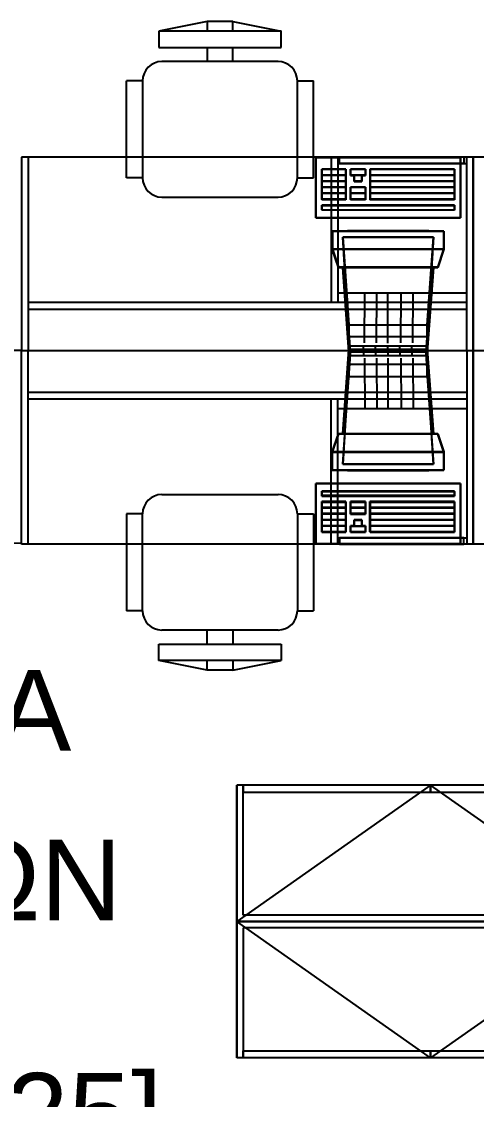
# Model space of a CAD drawing. Header units: metres. Extents: x -11 to 85, y -301 to 135.
# Drawn here: x 44.407 to 45.817, y -204.91 to -201.569 of the extents above; entities that cross this region are included whole.
import ezdxf

# ---------------------------------------------------------------- set-up
doc = ezdxf.new("R2010")
doc.units = ezdxf.units.M
doc.header["$LTSCALE"] = 0.036
doc.layers.add('arxitek isogeio', color=252, linetype='Continuous')
doc.styles.add('COMU-N', font='arial.ttf')

msp = doc.modelspace()

# ---------------------------------------------------------------- linework, layer by layer
at = {"layer": 'arxitek isogeio'}
for p, q in [((44.9819, -201.5692), (44.8319, -201.5992)), ((45.0619, -201.5692), (44.9819, -201.5692)), ((44.9819, -201.5692), (44.9819, -201.5992)), ((45.0619, -201.5992), (45.0619, -201.5692)), ((45.0619, -201.5692), (45.2119, -201.5992)), ((44.8319, -201.5992), (44.8319, -201.6492)), ((45.2119, -201.5992), (44.8319, -201.5992)), ((45.2119, -201.6492), (45.2119, -201.5992)), ((44.8319, -201.6492), (45.2119, -201.6492)), ((44.9819, -201.6492), (44.9819, -201.6933)), ((45.0619, -201.6933), (45.0619, -201.6492)), ((45.2019, -201.6933), (44.8419, -201.6933)), ((44.7319, -202.0533), (44.7319, -201.7533)), ((44.7819, -201.7533), (44.7319, -201.7533)), ((44.7819, -201.7533), (44.7819, -202.0533)), ((45.2619, -201.7533), (45.3119, -201.7533)), ((45.2619, -202.0533), (45.2619, -201.7533)), ((45.3119, -202.0533), (45.3119, -201.7533)), ((45.8069, -201.9892), (44.4069, -201.9892)), ((44.4069, -201.9892), (44.4069, -202.5892)), ((44.4269, -201.9892), (44.4269, -202.5892)), ((45.3187, -201.9904), (45.7674, -201.9904)), ((45.3187, -202.1773), (45.3187, -201.9904)), ((45.3671, -201.9891), (45.3671, -202.4394)), ((45.3868, -201.9891), (45.3671, -201.9891)), ((45.3868, -201.9891), (45.3868, -202.4394)), ((45.3868, -202.0092), (45.7869, -202.0092)), ((45.3929, -202.0092), (45.3929, -201.989)), ((45.3929, -201.989), (45.7779, -201.989)), ((45.7779, -202.0092), (45.3929, -202.0092)), ((45.7674, -201.9904), (45.7674, -202.1773)), ((45.7779, -201.989), (45.7779, -202.0092)), ((45.7869, -202.5892), (45.7869, -201.9892)), ((45.8069, -202.5892), (45.8069, -201.9892)), ((45.8069, -201.9892), (45.8069, -202.5892)), ((47.2069, -201.9892), (45.8069, -201.9892)), ((44.7819, -202.0533), (44.7319, -202.0533)), ((45.2619, -202.0533), (45.3119, -202.0533)), ((45.4122, -202.0278, 0.0001), (45.3374, -202.0278, 0.0001)), ((45.3374, -202.0278, 0.0001), (45.3374, -202.1213, 0.0001)), ((45.4122, -202.0465, 0.0001), (45.3374, -202.0465, 0.0001)), ((45.4122, -202.0278, 0.0001), (45.4122, -202.1213, 0.0001)), ((45.4729, -202.0278, 0.0001), (45.4262, -202.0278, 0.0001)), ((45.4262, -202.0278, 0.0001), (45.4262, -202.0465, 0.0001)), ((45.4379, -202.0465, 0.0001), (45.4262, -202.0465, 0.0001)), ((45.4379, -202.0465, 0.0001), (45.4379, -202.0652, 0.0001)), ((45.4729, -202.0465, 0.0001), (45.4612, -202.0465, 0.0001)), ((45.4612, -202.0465, 0.0001), (45.4612, -202.0652, 0.0001)), ((45.4729, -202.0278, 0.0001), (45.4729, -202.0465, 0.0001)), ((45.4869, -202.0278, 0.0001), (45.4869, -202.1213, 0.0001)), ((45.7487, -202.0278, 0.0001), (45.4869, -202.0278, 0.0001)), ((45.7487, -202.0465, 0.0001), (45.4869, -202.0465, 0.0001)), ((45.7487, -202.0278, 0.0001), (45.7487, -202.1213, 0.0001)), ((45.4122, -202.0652, 0.0001), (45.3374, -202.0652, 0.0001)), ((45.4122, -202.0839, 0.0001), (45.3374, -202.0839, 0.0001)), ((45.4729, -202.0839, 0.0001), (45.4262, -202.0839, 0.0001)), ((45.4262, -202.0839, 0.0001), (45.4262, -202.1213, 0.0001)), ((45.4612, -202.0652, 0.0001), (45.4379, -202.0652, 0.0001)), ((45.4729, -202.0839, 0.0001), (45.4729, -202.1213, 0.0001)), ((45.7487, -202.0652, 0.0001), (45.4869, -202.0652, 0.0001)), ((45.7487, -202.0839, 0.0001), (45.4869, -202.0839, 0.0001)), ((44.8419, -202.1133), (45.2019, -202.1133)), ((45.4122, -202.1026, 0.0001), (45.3374, -202.1026, 0.0001)), ((45.4122, -202.1213, 0.0001), (45.3374, -202.1213, 0.0001)), ((45.4729, -202.1026, 0.0001), (45.4262, -202.1026, 0.0001)), ((45.4729, -202.1213, 0.0001), (45.4262, -202.1213, 0.0001)), ((45.7487, -202.1026, 0.0001), (45.4869, -202.1026, 0.0001)), ((45.7487, -202.1213, 0.0001), (45.4869, -202.1213, 0.0001)), ((45.3374, -202.14, 0.0001), (45.3374, -202.154, 0.0001)), ((45.7487, -202.14, 0.0001), (45.3374, -202.14, 0.0001)), ((45.7487, -202.154, 0.0001), (45.3374, -202.154, 0.0001)), ((45.7487, -202.14, 0.0001), (45.7487, -202.154, 0.0001)), ((45.7674, -202.1773), (45.3187, -202.1773)), ((45.3703, -202.2186), (45.7162, -202.2186)), ((45.3703, -202.2186), (45.3703, -202.2747)), ((45.7162, -202.2186), (45.7162, -202.2747)), ((45.3703, -202.2747), (45.7162, -202.2747)), ((45.3703, -202.2747), (45.389, -202.3308)), ((45.7162, -202.2747), (45.6975, -202.3308)), ((45.6975, -202.3308), (45.389, -202.3308)), ((45.4264, -202.5925), (45.4077, -202.3308)), ((45.6788, -202.3308), (45.6601, -202.5925)), ((45.3868, -202.4103), (45.7869, -202.4103)), ((44.4269, -202.4394), (45.7869, -202.4394)), ((44.4269, -202.4608), (45.7869, -202.4608)), ((44.4069, -202.5892), (43.8099, -202.5892)), ((44.4069, -203.1862), (44.4069, -202.5892)), ((44.4069, -203.1892), (44.4069, -202.5892)), ((44.4069, -202.5892), (45.8069, -202.5892)), ((44.4069, -202.5892), (45.8069, -202.5892)), ((44.4269, -203.1892), (44.4269, -202.5892)), ((45.4264, -202.5858), (45.4077, -202.8476)), ((45.6601, -202.5858), (45.4264, -202.5858)), ((45.6788, -202.8476), (45.6601, -202.5858)), ((45.7869, -202.5892), (45.7869, -203.1892)), ((45.8069, -202.5892), (45.8069, -203.1892)), ((45.8069, -202.5892), (47.2069, -202.5892)), ((45.8069, -202.5892), (47.2069, -202.5892)), ((45.8069, -203.1892), (45.8069, -202.5892)), ((45.6601, -202.5925), (45.4264, -202.5925)), ((44.4269, -202.7175), (45.7869, -202.7175)), ((44.4269, -202.739), (45.7869, -202.739)), ((45.3671, -203.1892), (45.3671, -202.739)), ((45.3868, -203.1892), (45.3868, -202.739)), ((45.3868, -202.7681), (45.7869, -202.7681)), ((45.3703, -202.9037), (45.389, -202.8476)), ((45.6975, -202.8476), (45.389, -202.8476)), ((45.7162, -202.9037), (45.6975, -202.8476)), ((45.3703, -202.9037), (45.7162, -202.9037)), ((45.3703, -202.9598), (45.3703, -202.9037)), ((45.7162, -202.9598), (45.7162, -202.9037)), ((45.3703, -202.9598), (45.7162, -202.9598)), ((45.7674, -203.001), (45.3187, -203.001)), ((45.3187, -203.001), (45.3187, -203.188)), ((45.7674, -203.188), (45.7674, -203.001)), ((44.8419, -203.0352), (45.2019, -203.0352)), ((45.7487, -203.0244, 0.0001), (45.3374, -203.0244, 0.0001)), ((45.3374, -203.0384, 0.0001), (45.3374, -203.0244, 0.0001)), ((45.7487, -203.0384, 0.0001), (45.3374, -203.0384, 0.0001)), ((45.4122, -203.0571, 0.0001), (45.3374, -203.0571, 0.0001)), ((45.3374, -203.1506, 0.0001), (45.3374, -203.0571, 0.0001)), ((45.4122, -203.1506, 0.0001), (45.4122, -203.0571, 0.0001)), ((45.4729, -203.0571, 0.0001), (45.4262, -203.0571, 0.0001)), ((45.4262, -203.0945, 0.0001), (45.4262, -203.0571, 0.0001)), ((45.4729, -203.0945, 0.0001), (45.4729, -203.0571, 0.0001)), ((45.4869, -203.1506, 0.0001), (45.4869, -203.0571, 0.0001)), ((45.7487, -203.0571, 0.0001), (45.4869, -203.0571, 0.0001)), ((45.7487, -203.0384, 0.0001), (45.7487, -203.0244, 0.0001)), ((45.7487, -203.1506, 0.0001), (45.7487, -203.0571, 0.0001)), ((45.4122, -203.0758, 0.0001), (45.3374, -203.0758, 0.0001)), ((45.4729, -203.0758, 0.0001), (45.4262, -203.0758, 0.0001)), ((45.7487, -203.0758, 0.0001), (45.4869, -203.0758, 0.0001)), ((44.7819, -203.0952), (44.7319, -203.0952)), ((44.7319, -203.0952), (44.7319, -203.3952)), ((44.7819, -203.3952), (44.7819, -203.0952)), ((45.2619, -203.0952), (45.3119, -203.0952)), ((45.2619, -203.0952), (45.2619, -203.3952)), ((45.3119, -203.0952), (45.3119, -203.3952)), ((45.4122, -203.0945, 0.0001), (45.3374, -203.0945, 0.0001)), ((45.4122, -203.1132, 0.0001), (45.3374, -203.1132, 0.0001)), ((45.4729, -203.0945, 0.0001), (45.4262, -203.0945, 0.0001)), ((45.4612, -203.1132, 0.0001), (45.4379, -203.1132, 0.0001)), ((45.4379, -203.1319, 0.0001), (45.4379, -203.1132, 0.0001)), ((45.4612, -203.1319, 0.0001), (45.4612, -203.1132, 0.0001)), ((45.7487, -203.0945, 0.0001), (45.4869, -203.0945, 0.0001)), ((45.7487, -203.1132, 0.0001), (45.4869, -203.1132, 0.0001)), ((45.4122, -203.1319, 0.0001), (45.3374, -203.1319, 0.0001)), ((45.4122, -203.1506, 0.0001), (45.3374, -203.1506, 0.0001)), ((45.4262, -203.1506, 0.0001), (45.4262, -203.1319, 0.0001)), ((45.4379, -203.1319, 0.0001), (45.4262, -203.1319, 0.0001)), ((45.4729, -203.1506, 0.0001), (45.4262, -203.1506, 0.0001)), ((45.4729, -203.1319, 0.0001), (45.4612, -203.1319, 0.0001)), ((45.4729, -203.1506, 0.0001), (45.4729, -203.1319, 0.0001)), ((45.7487, -203.1319, 0.0001), (45.4869, -203.1319, 0.0001)), ((45.7487, -203.1506, 0.0001), (45.4869, -203.1506, 0.0001)), ((45.8069, -203.1892), (44.4069, -203.1892)), ((45.3187, -203.188), (45.7674, -203.188)), ((45.3868, -203.1892), (45.3671, -203.1892)), ((45.3868, -203.1692), (45.7869, -203.1692)), ((45.7779, -203.1692), (45.3929, -203.1692)), ((45.3929, -203.1692), (45.3929, -203.1893)), ((45.3929, -203.1893), (45.7779, -203.1893)), ((45.7779, -203.1893), (45.7779, -203.1692)), ((47.2069, -203.1892), (45.8069, -203.1892)), ((44.7819, -203.3952), (44.7319, -203.3952)), ((45.2619, -203.3952), (45.3119, -203.3952)), ((45.2019, -203.4552), (44.8419, -203.4552)), ((44.9819, -203.4993), (44.9819, -203.4552)), ((45.0619, -203.4552), (45.0619, -203.4993)), ((44.8319, -203.4993), (45.2119, -203.4993)), ((44.8319, -203.5493), (44.8319, -203.4993)), ((45.2119, -203.4993), (45.2119, -203.5493)), ((44.9819, -203.5793), (44.8319, -203.5493)), ((45.2119, -203.5493), (44.8319, -203.5493)), ((44.9819, -203.5793), (44.9819, -203.5493)), ((45.0619, -203.5493), (45.0619, -203.5793)), ((45.0619, -203.5793), (45.2119, -203.5493)), ((45.0619, -203.5793), (44.9819, -203.5793)), ((45.0743, -203.9361), (45.0743, -204.3587)), ((46.274, -203.9361), (45.0743, -203.9361)), ((45.0743, -204.3587), (45.0743, -203.9361)), ((45.6741, -203.9361), (45.0743, -204.3587)), ((45.0943, -204.3387), (45.0943, -203.9361)), ((45.6741, -203.9361), (45.0943, -203.9361)), ((45.0943, -203.9361), (45.0943, -203.958)), ((45.0943, -203.958), (45.6741, -203.958)), ((45.6741, -203.958), (45.6741, -203.9361)), ((46.274, -204.3587), (45.6741, -203.9361)), ((46.254, -203.9361), (45.6741, -203.9361)), ((45.6741, -203.9361), (45.6741, -203.958)), ((45.6741, -203.958), (46.254, -203.958)), ((45.0743, -204.3587), (46.274, -204.3587)), ((46.274, -204.3587), (45.0743, -204.3587)), ((45.6741, -204.7813), (45.0743, -204.3587)), ((46.274, -204.3587), (45.0743, -204.3587)), ((45.0743, -204.3587), (45.0743, -204.7813)), ((45.0743, -204.7813), (45.0743, -204.3587)), ((45.0743, -204.3587), (46.274, -204.3587)), ((46.254, -204.3387), (45.0943, -204.3387)), ((46.274, -204.3587), (45.6741, -204.7813)), ((46.254, -204.3787), (45.0943, -204.3787)), ((45.0943, -204.3787), (45.0943, -204.7813)), ((45.0943, -204.7813), (45.0943, -204.7594)), ((45.0943, -204.7594), (45.6741, -204.7594)), ((45.6741, -204.7813), (45.6741, -204.7594)), ((45.6741, -204.7594), (46.254, -204.7594)), ((45.6741, -204.7594), (45.6741, -204.7813)), ((46.274, -204.7813), (45.0743, -204.7813)), ((45.6741, -204.7813), (45.0943, -204.7813)), ((46.254, -204.7813), (45.6741, -204.7813))]:
    msp.add_line(p, q, dxfattribs=at)
at = {"layer": 'arxitek isogeio', "extrusion": (1.21853e-17, 0.099504, 0.995037)}
for p, q in [((45.4122, -202.0454, 0.0291), (45.3375, -202.0454, 0.0291)), ((45.7488, -202.0454, 0.0291), (45.487, -202.0454, 0.0291)), ((45.4122, -202.0641, 0.0309), (45.3375, -202.0641, 0.0309)), ((45.4122, -202.0827, 0.0328), (45.3375, -202.0827, 0.0328)), ((45.7488, -202.0641, 0.0309), (45.487, -202.0641, 0.0309)), ((45.7488, -202.0827, 0.0328), (45.487, -202.0827, 0.0328)), ((45.4122, -202.1013, 0.0346), (45.3375, -202.1013, 0.0346)), ((45.473, -202.1013, 0.0346), (45.4263, -202.1013, 0.0346)), ((45.7488, -202.1013, 0.0346), (45.487, -202.1013, 0.0346))]:
    msp.add_line(p, q, dxfattribs=at)
at = {"layer": 'arxitek isogeio', "extrusion": (-2.72784e-15, -0.175791, 0.984428)}
for p, q in [((45.4702, -202.5653, 0.2762), (45.4709, -202.4089, 0.3041)), ((45.5076, -202.5653, 0.2762), (45.5084, -202.4089, 0.3041)), ((45.542, -202.566, 0.2759), (45.5427, -202.4096, 0.3038)), ((45.5826, -202.5653, 0.2762), (45.5834, -202.4089, 0.3041)), ((45.6201, -202.5653, 0.2762), (45.6209, -202.4089, 0.3041))]:
    msp.add_line(p, q, dxfattribs=at)
at = {"layer": 'arxitek isogeio', "extrusion": (-1.22e-16, -0.996241, -0.08663)}
for p, q in [((45.4669, -202.5901, 0.2375), (45.4669, -202.5765, 0.0804)), ((45.5044, -202.5901, 0.2375), (45.5044, -202.5765, 0.0804)), ((45.5418, -202.5901, 0.2375), (45.5418, -202.5765, 0.0804)), ((45.5793, -202.5901, 0.2375), (45.5793, -202.5765, 0.0804)), ((45.6168, -202.5901, 0.2375), (45.6168, -202.5765, 0.0804))]:
    msp.add_line(p, q, dxfattribs=at)
at = {"layer": 'arxitek isogeio', "extrusion": (2.44001e-16, 0.996241, -0.08663)}
for p, q in [((45.4669, -202.5882, 0.2375), (45.4669, -202.6019, 0.0804)), ((45.5044, -202.5882, 0.2375), (45.5044, -202.6019, 0.0804)), ((45.5418, -202.5882, 0.2375), (45.5418, -202.6019, 0.0804)), ((45.5793, -202.5882, 0.2375), (45.5793, -202.6019, 0.0804)), ((45.6168, -202.5882, 0.2375), (45.6168, -202.6019, 0.0804))]:
    msp.add_line(p, q, dxfattribs=at)
at = {"layer": 'arxitek isogeio', "extrusion": (-2.66326e-15, 0.175791, 0.984428)}
for p, q in [((45.4702, -202.613, 0.2762), (45.4709, -202.7695, 0.3041)), ((45.5076, -202.613, 0.2762), (45.5084, -202.7695, 0.3041)), ((45.542, -202.6123, 0.2759), (45.5427, -202.7688, 0.3038)), ((45.5826, -202.613, 0.2762), (45.5834, -202.7695, 0.3041)), ((45.6201, -202.613, 0.2762), (45.6209, -202.7695, 0.3041))]:
    msp.add_line(p, q, dxfattribs=at)
at = {"layer": 'arxitek isogeio', "extrusion": (-2.43706e-17, -0.099504, 0.995037)}
for p, q in [((45.4122, -203.0771, 0.0346), (45.3375, -203.0771, 0.0346)), ((45.473, -203.0771, 0.0346), (45.4263, -203.0771, 0.0346)), ((45.7488, -203.0771, 0.0346), (45.487, -203.0771, 0.0346)), ((45.4122, -203.0957, 0.0328), (45.3375, -203.0957, 0.0328)), ((45.4122, -203.1143, 0.0309), (45.3375, -203.1143, 0.0309)), ((45.7488, -203.0957, 0.0328), (45.487, -203.0957, 0.0328)), ((45.7488, -203.1143, 0.0309), (45.487, -203.1143, 0.0309)), ((45.4122, -203.1329, 0.0291), (45.3375, -203.1329, 0.0291)), ((45.7488, -203.1329, 0.0291), (45.487, -203.1329, 0.0291))]:
    msp.add_line(p, q, dxfattribs=at)
at = {"layer": 'arxitek isogeio'}
for centre, radius, start, end in [((44.8419, -201.7533), 0.06, 90, 180), ((45.2019, -201.7533), 0.06, 0, 90), ((44.8419, -202.0533), 0.06, 180, 270), ((45.2019, -202.0533), 0.06, 270, 0), ((44.4069, -202.5892), 0.597, 180, 270), ((44.8419, -203.0952), 0.06, 90, 180), ((45.2019, -203.0952), 0.06, 0, 90), ((44.8419, -203.3952), 0.06, 180, 270), ((45.2019, -203.3952), 0.06, 270, 0)]:
    msp.add_arc(centre, radius, start, end, dxfattribs=at)
for points, invisible_edges in [([(45.3188, -201.9901, 0.0187), (45.3188, -201.9901), (45.3188, -202.1771)], 12), ([(45.3188, -202.1771), (45.3188, -202.1771, 0.0374), (45.3188, -201.9901, 0.0187)], 12), ([(45.7675, -201.9901, 0.0187), (45.3188, -201.9901, 0.0187), (45.3188, -202.1771, 0.0374)], 12), ([(45.3188, -202.1771, 0.0374), (45.7675, -202.1771, 0.0374), (45.7675, -201.9901, 0.0187)], 12), ([(45.7675, -201.9901), (45.3188, -201.9901), (45.7675, -201.9901, 0.0187)], 6), ([(45.3188, -201.9901, 0.0187), (45.7675, -201.9901, 0.0187), (45.3188, -201.9901)], 6), ([(45.7675, -201.9901, 0.0187), (45.7675, -202.1771, 0.0374), (45.7675, -201.9901)], 6), ([(45.7675, -202.1771), (45.7675, -201.9901), (45.7675, -202.1771, 0.0374)], 6), ([(45.4122, -202.0273, 0.0226), (45.3375, -202.0273, 0.0226), (45.3375, -202.0268, 0.0272)], 12), ([(45.3375, -202.0268, 0.0272), (45.4122, -202.0268, 0.0272), (45.4122, -202.0273, 0.0226)], 12), ([(45.3375, -202.1199, 0.0365), (45.3375, -202.0268, 0.0272), (45.3375, -202.0273, 0.0226)], 12), ([(45.4122, -202.0268, 0.0272), (45.3375, -202.0268, 0.0272), (45.3375, -202.1199, 0.0365)], 12), ([(45.3375, -202.1199, 0.0365), (45.4122, -202.1199, 0.0365), (45.4122, -202.0268, 0.0272)], 12), ([(45.3375, -202.0273, 0.0226), (45.3375, -202.1203, 0.0319), (45.3375, -202.1199, 0.0365)], 12), ([(45.4122, -202.1203, 0.0319), (45.4122, -202.0273, 0.0226), (45.4122, -202.0268, 0.0272)], 12), ([(45.4122, -202.0268, 0.0272), (45.4122, -202.1199, 0.0365), (45.4122, -202.1203, 0.0319)], 12), ([(45.473, -202.0273, 0.0226), (45.4263, -202.0273, 0.0226), (45.4263, -202.0268, 0.0272)], 12), ([(45.4263, -202.0268, 0.0272), (45.473, -202.0268, 0.0272), (45.473, -202.0273, 0.0226)], 12), ([(45.4263, -202.0454, 0.0291), (45.4263, -202.0268, 0.0272), (45.4263, -202.0273, 0.0226)], 12), ([(45.4263, -202.0454, 0.0291), (45.473, -202.0454, 0.0291), (45.4263, -202.0268, 0.0272)], 6), ([(45.4263, -202.0268, 0.0272), (45.473, -202.0454, 0.0291), (45.473, -202.0268, 0.0272)], 5), ([(45.4263, -202.0273, 0.0226), (45.4263, -202.0459, 0.0244), (45.4263, -202.0454, 0.0291)], 12), ([(45.4263, -202.0459, 0.0244), (45.438, -202.0459, 0.0244), (45.438, -202.0454, 0.0291)], 12), ([(45.438, -202.0454, 0.0291), (45.4263, -202.0454, 0.0291), (45.4263, -202.0459, 0.0244)], 12), ([(45.438, -202.0641, 0.0309), (45.438, -202.0454, 0.0291), (45.438, -202.0459, 0.0244)], 12), ([(45.4613, -202.0641, 0.0309), (45.4613, -202.0454, 0.0291), (45.438, -202.0641, 0.0309)], 6), ([(45.438, -202.0454, 0.0291), (45.438, -202.0641, 0.0309), (45.4613, -202.0454, 0.0291)], 6), ([(45.438, -202.0459, 0.0244), (45.438, -202.0645, 0.0263), (45.438, -202.0641, 0.0309)], 12), ([(45.473, -202.0459, 0.0244), (45.473, -202.0454, 0.0291), (45.4613, -202.0454, 0.0291)], 12), ([(45.473, -202.0459, 0.0244), (45.4613, -202.0454, 0.0291), (45.4613, -202.0459, 0.0244)], 5), ([(45.4613, -202.0645, 0.0263), (45.4613, -202.0459, 0.0244), (45.4613, -202.0454, 0.0291)], 12), ([(45.4613, -202.0454, 0.0291), (45.4613, -202.0641, 0.0309), (45.4613, -202.0645, 0.0263)], 12), ([(45.473, -202.0459, 0.0244), (45.473, -202.0273, 0.0226), (45.473, -202.0268, 0.0272)], 12), ([(45.473, -202.0268, 0.0272), (45.473, -202.0454, 0.0291), (45.473, -202.0459, 0.0244)], 12), ([(45.7488, -202.0273, 0.0226), (45.487, -202.0273, 0.0226), (45.7488, -202.0268, 0.0272)], 6), ([(45.487, -202.0268, 0.0272), (45.7488, -202.0268, 0.0272), (45.487, -202.0273, 0.0226)], 6), ([(45.487, -202.0273, 0.0226), (45.487, -202.1203, 0.0319), (45.487, -202.0268, 0.0272)], 6), ([(45.487, -202.1199, 0.0365), (45.487, -202.0268, 0.0272), (45.487, -202.1203, 0.0319)], 6), ([(45.7488, -202.0268, 0.0272), (45.487, -202.0268, 0.0272), (45.487, -202.1199, 0.0365)], 12), ([(45.487, -202.1199, 0.0365), (45.7488, -202.1199, 0.0365), (45.7488, -202.0268, 0.0272)], 12), ([(45.7488, -202.0268, 0.0272), (45.7488, -202.1199, 0.0365), (45.7488, -202.0273, 0.0226)], 6), ([(45.7488, -202.1203, 0.0319), (45.7488, -202.0273, 0.0226), (45.7488, -202.1199, 0.0365)], 6), ([(45.473, -202.0831, 0.0281), (45.4263, -202.0831, 0.0281), (45.4263, -202.0827, 0.0328)], 12), ([(45.4263, -202.0827, 0.0328), (45.473, -202.0827, 0.0328), (45.473, -202.0831, 0.0281)], 12), ([(45.4263, -202.1199, 0.0365), (45.4263, -202.0827, 0.0328), (45.4263, -202.0831, 0.0281)], 12), ([(45.473, -202.0827, 0.0328), (45.4263, -202.0827, 0.0328), (45.4263, -202.1199, 0.0365)], 12), ([(45.4263, -202.1199, 0.0365), (45.473, -202.1199, 0.0365), (45.473, -202.0827, 0.0328)], 12), ([(45.4263, -202.0831, 0.0281), (45.4263, -202.1203, 0.0319), (45.4263, -202.1199, 0.0365)], 12), ([(45.438, -202.0645, 0.0263), (45.4613, -202.0645, 0.0263), (45.4613, -202.0641, 0.0309)], 12), ([(45.4613, -202.0641, 0.0309), (45.438, -202.0641, 0.0309), (45.438, -202.0645, 0.0263)], 12), ([(45.473, -202.1203, 0.0319), (45.473, -202.0831, 0.0281), (45.473, -202.0827, 0.0328)], 12), ([(45.473, -202.0827, 0.0328), (45.473, -202.1199, 0.0365), (45.473, -202.1203, 0.0319)], 12), ([(45.3375, -202.1203, 0.0319), (45.4122, -202.1203, 0.0319), (45.4122, -202.1199, 0.0365)], 12), ([(45.4122, -202.1199, 0.0365), (45.3375, -202.1199, 0.0365), (45.3375, -202.1203, 0.0319)], 12), ([(45.4263, -202.1203, 0.0319), (45.473, -202.1203, 0.0319), (45.473, -202.1199, 0.0365)], 12), ([(45.473, -202.1199, 0.0365), (45.4263, -202.1199, 0.0365), (45.4263, -202.1203, 0.0319)], 12), ([(45.487, -202.1203, 0.0319), (45.7488, -202.1203, 0.0319), (45.487, -202.1199, 0.0365)], 6), ([(45.7488, -202.1199, 0.0365), (45.487, -202.1199, 0.0365), (45.7488, -202.1203, 0.0319)], 6), ([(45.7488, -202.1389, 0.0337), (45.3375, -202.1389, 0.0337), (45.3375, -202.1385, 0.0384)], 12), ([(45.3375, -202.1385, 0.0384), (45.7488, -202.1385, 0.0384), (45.7488, -202.1389, 0.0337)], 12), ([(45.3375, -202.1524, 0.0398), (45.3375, -202.1385, 0.0384), (45.3375, -202.1389, 0.0337)], 12), ([(45.7488, -202.1385, 0.0384), (45.3375, -202.1385, 0.0384), (45.3375, -202.1524, 0.0398)], 12), ([(45.3375, -202.1524, 0.0398), (45.7488, -202.1524, 0.0398), (45.7488, -202.1385, 0.0384)], 12), ([(45.3375, -202.1389, 0.0337), (45.3375, -202.1529, 0.0351), (45.3375, -202.1524, 0.0398)], 12), ([(45.7488, -202.1524, 0.0398), (45.3375, -202.1524, 0.0398), (45.3375, -202.1529, 0.0351)], 7), ([(45.3375, -202.1529, 0.0351), (45.7488, -202.1529, 0.0351), (45.3375, -202.1524, 0.0398)], 14), ([(45.7488, -202.1524, 0.0398), (45.3375, -202.1524, 0.0398), (45.7488, -202.1529, 0.0351)], 7), ([(45.7488, -202.1529, 0.0351), (45.7488, -202.1389, 0.0337), (45.7488, -202.1385, 0.0384)], 12), ([(45.7488, -202.1385, 0.0384), (45.7488, -202.1524, 0.0398), (45.7488, -202.1529, 0.0351)], 12), ([(45.7675, -202.1771, 0.0374), (45.3188, -202.1771, 0.0374), (45.7675, -202.1771)], 6), ([(45.3188, -202.1771), (45.7675, -202.1771), (45.3188, -202.1771, 0.0374)], 6), ([(45.3702, -202.2751, 0.0561), (45.3702, -202.2751, 0.3739), (45.3702, -202.219, 0.0561)], 6), ([(45.3702, -202.219, 0.3739), (45.3702, -202.219, 0.0561), (45.3702, -202.2751, 0.3739)], 6), ([(45.7161, -202.219, 0.3739), (45.3702, -202.219, 0.3739), (45.3702, -202.2751, 0.3739)], 12), ([(45.3702, -202.2751, 0.3739), (45.7161, -202.2751, 0.3739), (45.7161, -202.219, 0.3739)], 12), ([(45.7161, -202.219, 0.0561), (45.3702, -202.219, 0.0561), (45.7161, -202.219, 0.3739)], 6), ([(45.3702, -202.219, 0.3739), (45.7161, -202.219, 0.3739), (45.3702, -202.219, 0.0561)], 6), ([(45.7161, -202.2751, 0.3739), (45.7161, -202.2751, 0.0561), (45.7161, -202.219, 0.0561)], 12), ([(45.7161, -202.219, 0.0561), (45.7161, -202.219, 0.3739), (45.7161, -202.2751, 0.3739)], 12), ([(45.4029, -202.2377, 0.0561), (45.4216, -202.5088), (45.4216, -202.5462, 0.0561)], 5), ([(45.4029, -202.2377), (45.4216, -202.5088), (45.4029, -202.2377, 0.0561)], 6), ([(45.6833, -202.2377), (45.4029, -202.2377), (45.6833, -202.2377, 0.0561)], 6), ([(45.4029, -202.2377, 0.0561), (45.6833, -202.2377, 0.0561), (45.4029, -202.2377)], 6), ([(45.6646, -202.5088), (45.6833, -202.2377, 0.0561), (45.6646, -202.5462, 0.0561)], 5), ([(45.6646, -202.5088), (45.6833, -202.2377), (45.6833, -202.2377, 0.0561)], 12), ([(45.3702, -202.2751, 0.3739), (45.3702, -202.2751, 0.0561), (45.3889, -202.3312, 0.0561)], 12), ([(45.3702, -202.2751, 0.3739), (45.3889, -202.3312, 0.0561), (45.3889, -202.3312, 0.3459)], 5), ([(45.3889, -202.3312, 0.3459), (45.7161, -202.2751, 0.3739), (45.3702, -202.2751, 0.3739)], 5), ([(45.6974, -202.3312, 0.3459), (45.7161, -202.2751, 0.3739), (45.3889, -202.3312, 0.3459)], 6), ([(45.7161, -202.2751, 0.0561), (45.7161, -202.2751, 0.3739), (45.6974, -202.3312, 0.0561)], 6), ([(45.6974, -202.3312, 0.0561), (45.7161, -202.2751, 0.3739), (45.6974, -202.3312, 0.3459)], 5), ([(45.3889, -202.3312, 0.3459), (45.4029, -202.3312, 0.3178), (45.6974, -202.3312, 0.3459)], 7), ([(45.3889, -202.3312, 0.3459), (45.3889, -202.3312, 0.0561), (45.4029, -202.3312, 0.0561)], 12), ([(45.3889, -202.3312, 0.3459), (45.4029, -202.3312, 0.0561), (45.4029, -202.3312, 0.3178)], 13), ([(45.4216, -202.5929, 0.2711), (45.6833, -202.3312, 0.3178), (45.4029, -202.3312, 0.3178)], 5), ([(45.4029, -202.3312, 0.0561), (45.4216, -202.5929, 0.2711), (45.4029, -202.3312, 0.3178)], 5), ([(45.4216, -202.5742, 0.0561), (45.4216, -202.5929, 0.2711), (45.4029, -202.3312, 0.0561)], 6), ([(45.6833, -202.3312, 0.3178), (45.6974, -202.3312, 0.3459), (45.4029, -202.3312, 0.3178)], 7), ([(45.6646, -202.5929, 0.2711), (45.6833, -202.3312, 0.3178), (45.4216, -202.5929, 0.2711)], 6), ([(45.6646, -202.5929, 0.2711), (45.6833, -202.3312, 0.0561), (45.6833, -202.3312, 0.3178)], 5), ([(45.6646, -202.5929, 0.2711), (45.6646, -202.5742, 0.0561), (45.6833, -202.3312, 0.0561)], 12), ([(45.6974, -202.3312, 0.0561), (45.6974, -202.3312, 0.3459), (45.6833, -202.3312, 0.3178)], 14), ([(45.6974, -202.3312, 0.0561), (45.6833, -202.3312, 0.3178), (45.6833, -202.3312, 0.0561)], 5), ([(45.6646, -202.5462, 0.0561), (45.4216, -202.5462, 0.0561), (45.6646, -202.5088)], 6), ([(45.4216, -202.5088), (45.6646, -202.5088), (45.4216, -202.5462, 0.0561)], 6), ([(45.4216, -202.5855, 0.2711), (45.6833, -202.8472, 0.3178), (45.4029, -202.8472, 0.3178)], 5), ([(45.4029, -202.8472, 0.0561), (45.4216, -202.5855, 0.2711), (45.4029, -202.8472, 0.3178)], 5), ([(45.4216, -202.6042, 0.0561), (45.4216, -202.5855, 0.2711), (45.4029, -202.8472, 0.0561)], 6), ([(45.6646, -202.5929, 0.2711), (45.4216, -202.5929, 0.2711), (45.4216, -202.5742, 0.0561)], 12), ([(45.4216, -202.5742, 0.0561), (45.6646, -202.5742, 0.0561), (45.6646, -202.5929, 0.2711)], 12), ([(45.6646, -202.5855, 0.2711), (45.6833, -202.8472, 0.3178), (45.4216, -202.5855, 0.2711)], 6), ([(45.6646, -202.5855, 0.2711), (45.4216, -202.5855, 0.2711), (45.4216, -202.6042, 0.0561)], 12), ([(45.4216, -202.6042, 0.0561), (45.6646, -202.6042, 0.0561), (45.6646, -202.5855, 0.2711)], 12), ([(45.6646, -202.5855, 0.2711), (45.6833, -202.8472, 0.0561), (45.6833, -202.8472, 0.3178)], 5), ([(45.6646, -202.5855, 0.2711), (45.6646, -202.6042, 0.0561), (45.6833, -202.8472, 0.0561)], 12), ([(45.4029, -202.9407, 0.0561), (45.4216, -202.6696), (45.4216, -202.6322, 0.0561)], 5), ([(45.6646, -202.6322, 0.0561), (45.4216, -202.6322, 0.0561), (45.6646, -202.6696)], 6), ([(45.4216, -202.6696), (45.6646, -202.6696), (45.4216, -202.6322, 0.0561)], 6), ([(45.6646, -202.6696), (45.6833, -202.9407, 0.0561), (45.6646, -202.6322, 0.0561)], 5), ([(45.4029, -202.9407), (45.4216, -202.6696), (45.4029, -202.9407, 0.0561)], 6), ([(45.6646, -202.6696), (45.6833, -202.9407), (45.6833, -202.9407, 0.0561)], 12), ([(45.3702, -202.9033, 0.3739), (45.3702, -202.9033, 0.0561), (45.3889, -202.8472, 0.0561)], 12), ([(45.3702, -202.9033, 0.3739), (45.3889, -202.8472, 0.0561), (45.3889, -202.8472, 0.3459)], 5), ([(45.3889, -202.8472, 0.3459), (45.7161, -202.9033, 0.3739), (45.3702, -202.9033, 0.3739)], 5), ([(45.3889, -202.8472, 0.3459), (45.4029, -202.8472, 0.3178), (45.6974, -202.8472, 0.3459)], 7), ([(45.3889, -202.8472, 0.3459), (45.3889, -202.8472, 0.0561), (45.4029, -202.8472, 0.0561)], 12), ([(45.3889, -202.8472, 0.3459), (45.4029, -202.8472, 0.0561), (45.4029, -202.8472, 0.3178)], 13), ([(45.6974, -202.8472, 0.3459), (45.7161, -202.9033, 0.3739), (45.3889, -202.8472, 0.3459)], 6), ([(45.6833, -202.8472, 0.3178), (45.6974, -202.8472, 0.3459), (45.4029, -202.8472, 0.3178)], 7), ([(45.6974, -202.8472, 0.0561), (45.6974, -202.8472, 0.3459), (45.6833, -202.8472, 0.3178)], 14), ([(45.6974, -202.8472, 0.0561), (45.6833, -202.8472, 0.3178), (45.6833, -202.8472, 0.0561)], 5), ([(45.7161, -202.9033, 0.0561), (45.7161, -202.9033, 0.3739), (45.6974, -202.8472, 0.0561)], 6), ([(45.6974, -202.8472, 0.0561), (45.7161, -202.9033, 0.3739), (45.6974, -202.8472, 0.3459)], 5), ([(45.3702, -202.9033, 0.0561), (45.3702, -202.9033, 0.3739), (45.3702, -202.9594, 0.0561)], 6), ([(45.3702, -202.9594, 0.3739), (45.3702, -202.9594, 0.0561), (45.3702, -202.9033, 0.3739)], 6), ([(45.7161, -202.9594, 0.3739), (45.3702, -202.9594, 0.3739), (45.3702, -202.9033, 0.3739)], 12), ([(45.3702, -202.9033, 0.3739), (45.7161, -202.9033, 0.3739), (45.7161, -202.9594, 0.3739)], 12), ([(45.7161, -202.9033, 0.3739), (45.7161, -202.9033, 0.0561), (45.7161, -202.9594, 0.0561)], 12), ([(45.7161, -202.9594, 0.0561), (45.7161, -202.9594, 0.3739), (45.7161, -202.9033, 0.3739)], 12), ([(45.6833, -202.9407), (45.4029, -202.9407), (45.6833, -202.9407, 0.0561)], 6), ([(45.4029, -202.9407, 0.0561), (45.6833, -202.9407, 0.0561), (45.4029, -202.9407)], 6), ([(45.7161, -202.9594, 0.0561), (45.3702, -202.9594, 0.0561), (45.7161, -202.9594, 0.3739)], 6), ([(45.3702, -202.9594, 0.3739), (45.7161, -202.9594, 0.3739), (45.3702, -202.9594, 0.0561)], 6), ([(45.3188, -203.1883, 0.0187), (45.3188, -203.1883), (45.3188, -203.0013)], 12), ([(45.3188, -203.0013), (45.3188, -203.0013, 0.0374), (45.3188, -203.1883, 0.0187)], 12), ([(45.7675, -203.0013, 0.0374), (45.3188, -203.0013, 0.0374), (45.7675, -203.0013)], 6), ([(45.3188, -203.0013), (45.7675, -203.0013), (45.3188, -203.0013, 0.0374)], 6), ([(45.7675, -203.1883, 0.0187), (45.3188, -203.1883, 0.0187), (45.3188, -203.0013, 0.0374)], 12), ([(45.3188, -203.0013, 0.0374), (45.7675, -203.0013, 0.0374), (45.7675, -203.1883, 0.0187)], 12), ([(45.7675, -203.1883, 0.0187), (45.7675, -203.0013, 0.0374), (45.7675, -203.1883)], 6), ([(45.7675, -203.0013), (45.7675, -203.1883), (45.7675, -203.0013, 0.0374)], 6), ([(45.7488, -203.026, 0.0398), (45.3375, -203.026, 0.0398), (45.3375, -203.0255, 0.0351)], 7), ([(45.3375, -203.0255, 0.0351), (45.7488, -203.0255, 0.0351), (45.3375, -203.026, 0.0398)], 14), ([(45.7488, -203.026, 0.0398), (45.3375, -203.026, 0.0398), (45.7488, -203.0255, 0.0351)], 7), ([(45.3375, -203.0394, 0.0337), (45.3375, -203.0255, 0.0351), (45.3375, -203.026, 0.0398)], 12), ([(45.3375, -203.026, 0.0398), (45.3375, -203.0399, 0.0384), (45.3375, -203.0394, 0.0337)], 12), ([(45.7488, -203.0399, 0.0384), (45.3375, -203.0399, 0.0384), (45.3375, -203.026, 0.0398)], 12), ([(45.3375, -203.026, 0.0398), (45.7488, -203.026, 0.0398), (45.7488, -203.0399, 0.0384)], 12), ([(45.7488, -203.0394, 0.0337), (45.3375, -203.0394, 0.0337), (45.3375, -203.0399, 0.0384)], 12), ([(45.3375, -203.0399, 0.0384), (45.7488, -203.0399, 0.0384), (45.7488, -203.0394, 0.0337)], 12), ([(45.7488, -203.0255, 0.0351), (45.7488, -203.0394, 0.0337), (45.7488, -203.0399, 0.0384)], 12), ([(45.7488, -203.0399, 0.0384), (45.7488, -203.026, 0.0398), (45.7488, -203.0255, 0.0351)], 12), ([(45.3375, -203.058, 0.0319), (45.4122, -203.058, 0.0319), (45.4122, -203.0585, 0.0365)], 12), ([(45.4122, -203.0585, 0.0365), (45.3375, -203.0585, 0.0365), (45.3375, -203.058, 0.0319)], 12), ([(45.3375, -203.1511, 0.0226), (45.3375, -203.058, 0.0319), (45.3375, -203.0585, 0.0365)], 12), ([(45.3375, -203.0585, 0.0365), (45.3375, -203.1515, 0.0272), (45.3375, -203.1511, 0.0226)], 12), ([(45.4122, -203.1515, 0.0272), (45.3375, -203.1515, 0.0272), (45.3375, -203.0585, 0.0365)], 12), ([(45.3375, -203.0585, 0.0365), (45.4122, -203.0585, 0.0365), (45.4122, -203.1515, 0.0272)], 12), ([(45.4122, -203.058, 0.0319), (45.4122, -203.1511, 0.0226), (45.4122, -203.1515, 0.0272)], 12), ([(45.4122, -203.1515, 0.0272), (45.4122, -203.0585, 0.0365), (45.4122, -203.058, 0.0319)], 12), ([(45.4263, -203.058, 0.0319), (45.473, -203.058, 0.0319), (45.473, -203.0585, 0.0365)], 12), ([(45.473, -203.0585, 0.0365), (45.4263, -203.0585, 0.0365), (45.4263, -203.058, 0.0319)], 12), ([(45.4263, -203.0952, 0.0281), (45.4263, -203.058, 0.0319), (45.4263, -203.0585, 0.0365)], 12), ([(45.4263, -203.0585, 0.0365), (45.4263, -203.0957, 0.0328), (45.4263, -203.0952, 0.0281)], 12), ([(45.473, -203.0957, 0.0328), (45.4263, -203.0957, 0.0328), (45.4263, -203.0585, 0.0365)], 12), ([(45.4263, -203.0585, 0.0365), (45.473, -203.0585, 0.0365), (45.473, -203.0957, 0.0328)], 12), ([(45.473, -203.058, 0.0319), (45.473, -203.0952, 0.0281), (45.473, -203.0957, 0.0328)], 12), ([(45.473, -203.0957, 0.0328), (45.473, -203.0585, 0.0365), (45.473, -203.058, 0.0319)], 12), ([(45.487, -203.058, 0.0319), (45.7488, -203.058, 0.0319), (45.487, -203.0585, 0.0365)], 6), ([(45.7488, -203.0585, 0.0365), (45.487, -203.0585, 0.0365), (45.7488, -203.058, 0.0319)], 6), ([(45.487, -203.1511, 0.0226), (45.487, -203.058, 0.0319), (45.487, -203.1515, 0.0272)], 6), ([(45.487, -203.0585, 0.0365), (45.487, -203.1515, 0.0272), (45.487, -203.058, 0.0319)], 6), ([(45.7488, -203.1515, 0.0272), (45.487, -203.1515, 0.0272), (45.487, -203.0585, 0.0365)], 12), ([(45.487, -203.0585, 0.0365), (45.7488, -203.0585, 0.0365), (45.7488, -203.1515, 0.0272)], 12), ([(45.7488, -203.058, 0.0319), (45.7488, -203.1511, 0.0226), (45.7488, -203.0585, 0.0365)], 6), ([(45.7488, -203.1515, 0.0272), (45.7488, -203.0585, 0.0365), (45.7488, -203.1511, 0.0226)], 6), ([(45.473, -203.0952, 0.0281), (45.4263, -203.0952, 0.0281), (45.4263, -203.0957, 0.0328)], 12), ([(45.4263, -203.0957, 0.0328), (45.473, -203.0957, 0.0328), (45.473, -203.0952, 0.0281)], 12), ([(45.438, -203.1139, 0.0263), (45.4613, -203.1139, 0.0263), (45.4613, -203.1143, 0.0309)], 12), ([(45.4613, -203.1143, 0.0309), (45.438, -203.1143, 0.0309), (45.438, -203.1139, 0.0263)], 12), ([(45.438, -203.1325, 0.0244), (45.438, -203.1139, 0.0263), (45.438, -203.1143, 0.0309)], 12), ([(45.438, -203.1143, 0.0309), (45.438, -203.1329, 0.0291), (45.438, -203.1325, 0.0244)], 12), ([(45.4613, -203.1143, 0.0309), (45.4613, -203.1329, 0.0291), (45.438, -203.1143, 0.0309)], 6), ([(45.438, -203.1329, 0.0291), (45.438, -203.1143, 0.0309), (45.4613, -203.1329, 0.0291)], 6), ([(45.4613, -203.1139, 0.0263), (45.4613, -203.1325, 0.0244), (45.4613, -203.1329, 0.0291)], 12), ([(45.4613, -203.1329, 0.0291), (45.4613, -203.1143, 0.0309), (45.4613, -203.1139, 0.0263)], 12), ([(45.4122, -203.1511, 0.0226), (45.3375, -203.1511, 0.0226), (45.3375, -203.1515, 0.0272)], 12), ([(45.3375, -203.1515, 0.0272), (45.4122, -203.1515, 0.0272), (45.4122, -203.1511, 0.0226)], 12), ([(45.4263, -203.1325, 0.0244), (45.438, -203.1325, 0.0244), (45.438, -203.1329, 0.0291)], 12), ([(45.438, -203.1329, 0.0291), (45.4263, -203.1329, 0.0291), (45.4263, -203.1325, 0.0244)], 12), ([(45.4263, -203.1511, 0.0226), (45.4263, -203.1325, 0.0244), (45.4263, -203.1329, 0.0291)], 12), ([(45.4263, -203.1329, 0.0291), (45.4263, -203.1515, 0.0272), (45.4263, -203.1511, 0.0226)], 12), ([(45.4263, -203.1329, 0.0291), (45.473, -203.1329, 0.0291), (45.4263, -203.1515, 0.0272)], 6), ([(45.4263, -203.1515, 0.0272), (45.473, -203.1329, 0.0291), (45.473, -203.1515, 0.0272)], 5), ([(45.473, -203.1511, 0.0226), (45.4263, -203.1511, 0.0226), (45.4263, -203.1515, 0.0272)], 12), ([(45.4263, -203.1515, 0.0272), (45.473, -203.1515, 0.0272), (45.473, -203.1511, 0.0226)], 12), ([(45.473, -203.1325, 0.0244), (45.473, -203.1329, 0.0291), (45.4613, -203.1329, 0.0291)], 12), ([(45.473, -203.1325, 0.0244), (45.4613, -203.1329, 0.0291), (45.4613, -203.1325, 0.0244)], 5), ([(45.473, -203.1325, 0.0244), (45.473, -203.1511, 0.0226), (45.473, -203.1515, 0.0272)], 12), ([(45.473, -203.1515, 0.0272), (45.473, -203.1329, 0.0291), (45.473, -203.1325, 0.0244)], 12), ([(45.7488, -203.1511, 0.0226), (45.487, -203.1511, 0.0226), (45.7488, -203.1515, 0.0272)], 6), ([(45.487, -203.1515, 0.0272), (45.7488, -203.1515, 0.0272), (45.487, -203.1511, 0.0226)], 6), ([(45.7675, -203.1883), (45.3188, -203.1883), (45.7675, -203.1883, 0.0187)], 6), ([(45.3188, -203.1883, 0.0187), (45.7675, -203.1883, 0.0187), (45.3188, -203.1883)], 6)]:
    msp.add_3dface(points, dxfattribs=dict(at, invisible_edges=invisible_edges))
for points in [[(45.6693, -202.2176, 0.3272), (45.4169, -202.2176, 0.3272), (45.4169, -202.2176, 0.1028), (45.6693, -202.2176, 0.1028)], [(45.4403, -202.2375, 0.028), (45.4216, -202.2375, 0.028), (45.4216, -202.2375, 0.014), (45.4403, -202.2375, 0.014)], [(45.4964, -202.2375, 0.028), (45.4777, -202.2375, 0.028), (45.4777, -202.2375, 0.014), (45.4964, -202.2375, 0.014)], [(45.5338, -202.2375, 0.028), (45.5151, -202.2375, 0.028), (45.5151, -202.2375, 0.014), (45.5338, -202.2375, 0.014)], [(45.5712, -202.2375, 0.028), (45.5525, -202.2375, 0.028), (45.5525, -202.2375, 0.014), (45.5712, -202.2375, 0.014)], [(45.4403, -202.9408, 0.028), (45.4216, -202.9408, 0.028), (45.4216, -202.9408, 0.014), (45.4403, -202.9408, 0.014)], [(45.4964, -202.9408, 0.028), (45.4777, -202.9408, 0.028), (45.4777, -202.9408, 0.014), (45.4964, -202.9408, 0.014)], [(45.5338, -202.9408, 0.028), (45.5151, -202.9408, 0.028), (45.5151, -202.9408, 0.014), (45.5338, -202.9408, 0.014)], [(45.5712, -202.9408, 0.028), (45.5525, -202.9408, 0.028), (45.5525, -202.9408, 0.014), (45.5712, -202.9408, 0.014)], [(45.6693, -202.9608, 0.3272), (45.4169, -202.9608, 0.3272), (45.4169, -202.9608, 0.1028), (45.6693, -202.9608, 0.1028)]]:
    msp.add_3dface(points, dxfattribs=at)

# ---------------------------------------------------------------- texts
at = {"layer": 'arxitek isogeio', "style": 'COMU-N'}
for s, p in [('ΑΙΘΟΥΣΑ ', (43.0062, -203.8288)), ('ΔΑΣΚΑΛΩΝ', (42.8233, -204.3549))]:
    msp.add_text(s, height=0.25, dxfattribs=at).set_placement(p)
msp.add_attdef('±0.00[18.25]', (42.9042, -205.0782), '±0.00', height=0.25, dxfattribs=at)

doc.saveas('drawing.dxf')
